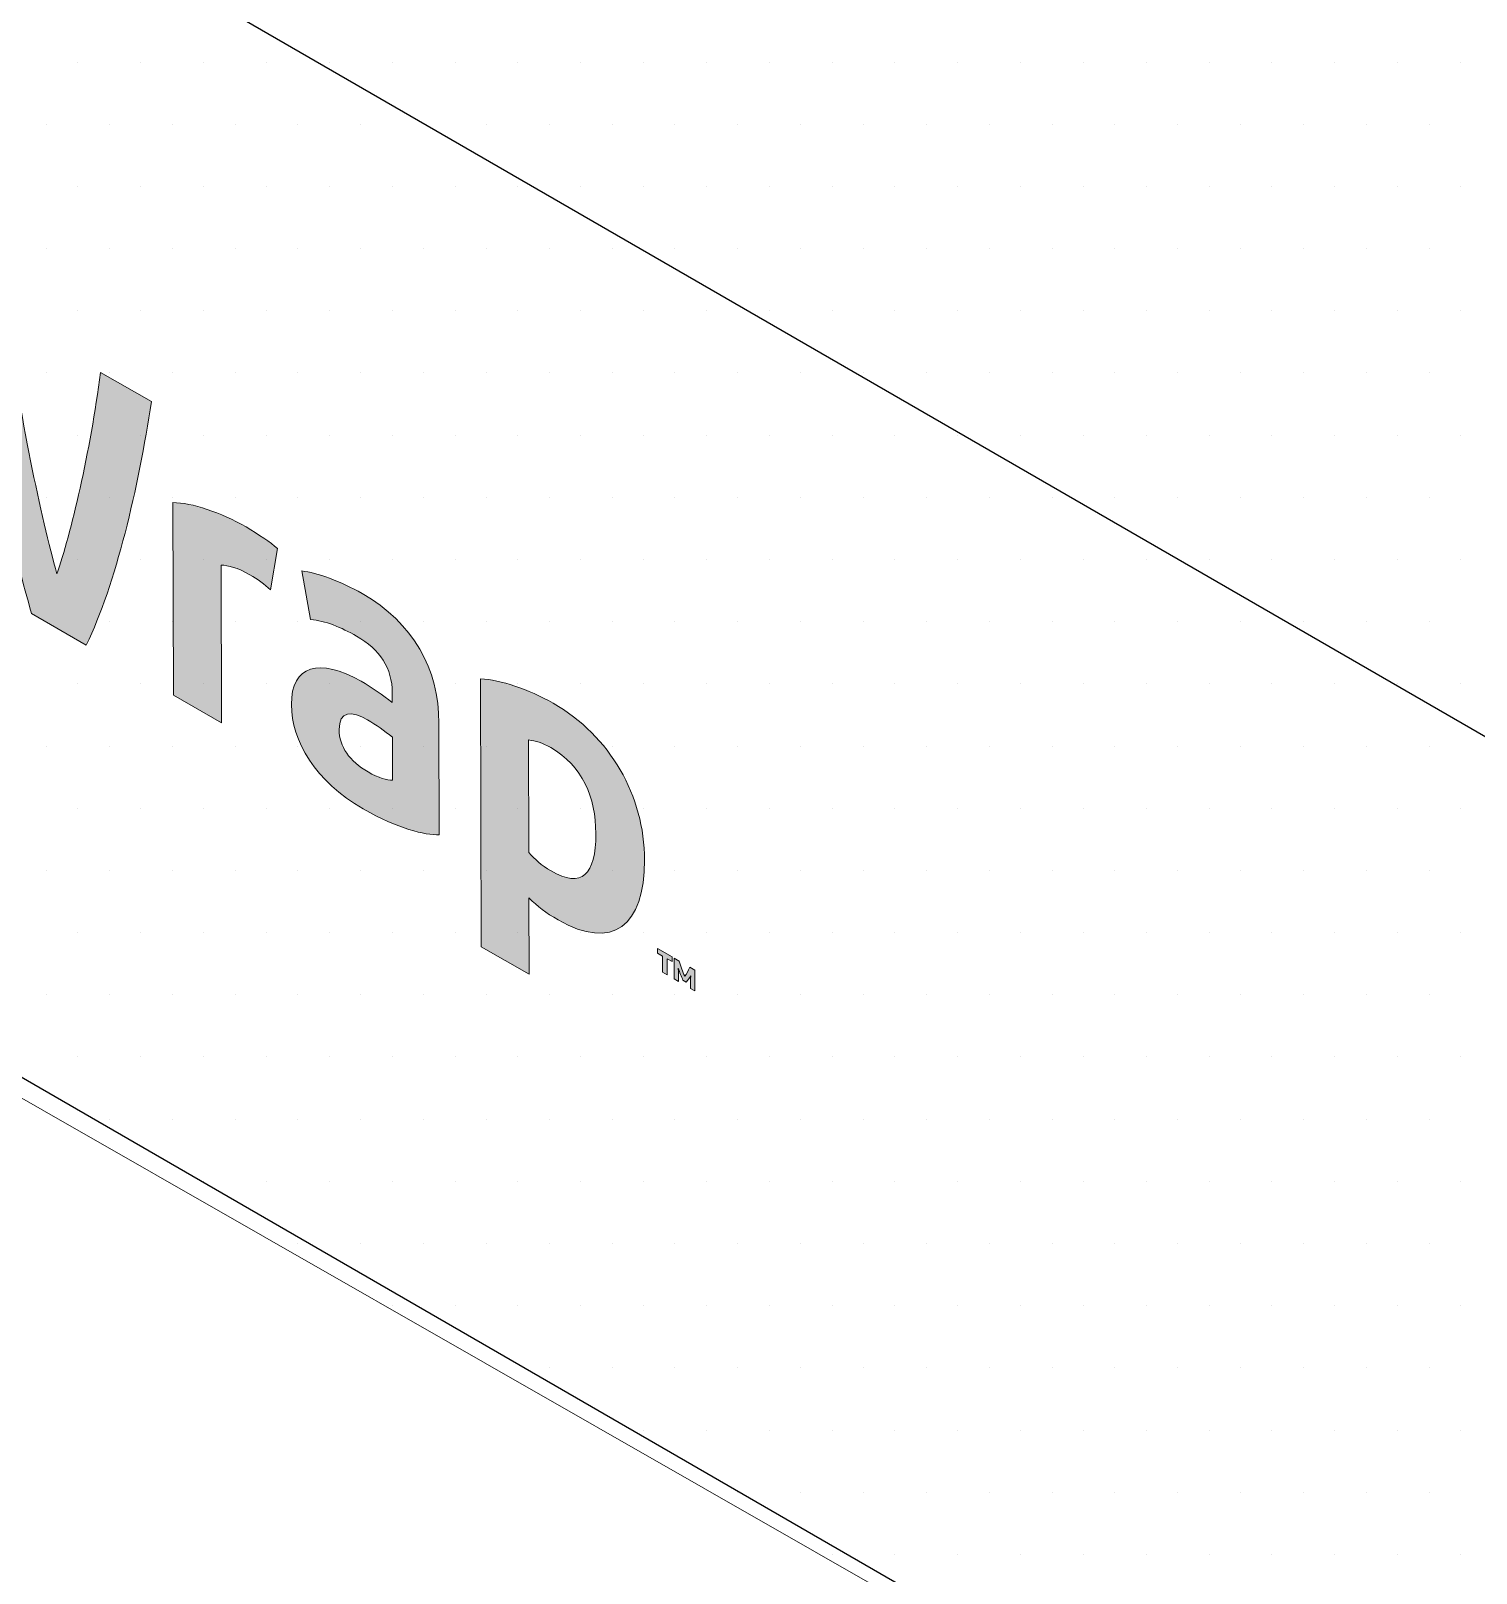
# Model space of a CAD drawing. Header units: inches. Extents: x -17.6 to 82.3, y -15.1 to 23.2.
# Drawn here: x 62.612 to 63.0452, y -1.3983 to -0.9361 of the extents above; entities that cross this region are included whole.
import ezdxf

# ---------------------------------------------------------------- set-up
doc = ezdxf.new("R2010")
doc.units = ezdxf.units.IN
doc.header["$MEASUREMENT"] = 0
for name, color, linetype, lineweight in [('.ATI-HATCH', 7, 'Continuous', 0), ('G-ANNO-TTLB', 7, 'Continuous', 0), ('TYVEK', 7, 'Continuous', 0)]:
    doc.layers.add(name, color=color, linetype=linetype, lineweight=lineweight)

# ---------------------------------------------------------------- blocks, each defined once
blk = doc.blocks.new('Block_302')
at = {"layer": 'TYVEK', "true_color": 0x000000, "transparency": 33554687}
h = blk.add_hatch(color=18, dxfattribs=at)
h.dxf.hatch_style = 2
edge = h.paths.add_edge_path()
edge.add_spline(control_points=[(62.63292, -1.03844), (62.63292, -1.03844), (62.64816, -1.04719), (62.64816, -1.04719), (62.64426, -1.07297), (62.63745, -1.10213), (62.62863, -1.12015), (62.62863, -1.12015), (62.61224, -1.11074), (62.61224, -1.11074), (62.60708, -1.09275), (62.60244, -1.07241), (62.59853, -1.05044), (62.59461, -1.06791), (62.59016, -1.08304), (62.58498, -1.09509), (62.58498, -1.09509), (62.56858, -1.08568), (62.56858, -1.08568), (62.56017, -1.05776), (62.55267, -1.02039), (62.54874, -0.99011), (62.54874, -0.99011), (62.56388, -0.99881), (62.56388, -0.99881), (62.56718, -1.02607), (62.5731, -1.05797), (62.57742, -1.07452), (62.58187, -1.06301), (62.5888, -1.03933), (62.59177, -1.01481), (62.59177, -1.01481), (62.60514, -1.02249), (62.60514, -1.02249), (62.60833, -1.05054), (62.61519, -1.08213), (62.61982, -1.09886), (62.62396, -1.08717), (62.62985, -1.06205), (62.63292, -1.03844)], knot_values=[0, 0, 0, 0, 1, 1, 1, 2, 2, 2, 3, 3, 3, 4, 4, 4, 5, 5, 5, 6, 6, 6, 7, 7, 7, 8, 8, 8, 9, 9, 9, 10, 10, 10, 11, 11, 11, 12, 12, 12, 13, 13, 13, 13], degree=3, periodic=0)
h = blk.add_hatch(color=18, dxfattribs=at)
h.dxf.hatch_style = 2
edge = h.paths.add_edge_path()
edge.add_spline(control_points=[(62.67652, -1.08475), (62.68028, -1.08691), (62.68383, -1.08943), (62.68592, -1.09123), (62.68592, -1.09123), (62.68386, -1.10364), (62.68386, -1.10364), (62.68209, -1.1019), (62.67989, -1.1004), (62.6777, -1.09914), (62.67384, -1.09692), (62.67123, -1.09627), (62.66904, -1.09621), (62.66904, -1.09621), (62.66915, -1.14342), (62.66915, -1.14342), (62.66915, -1.14342), (62.65474, -1.13514), (62.65474, -1.13514), (62.65474, -1.13514), (62.6546, -1.07746), (62.6546, -1.07746), (62.66023, -1.07745), (62.669, -1.08044), (62.67652, -1.08475)], knot_values=[0, 0, 0, 0, 1, 1, 1, 2, 2, 2, 3, 3, 3, 4, 4, 4, 5, 5, 5, 6, 6, 6, 7, 7, 7, 8, 8, 8, 8], degree=3, periodic=0)
h = blk.add_hatch(color=18, dxfattribs=at)
h.dxf.hatch_style = 2
edge = h.paths.add_edge_path()
edge.add_spline(control_points=[(62.7204, -1.16069), (62.7204, -1.16069), (62.72037, -1.14781), (62.72037, -1.14781), (62.71797, -1.14583), (62.71546, -1.14403), (62.71295, -1.14259), (62.70815, -1.13983), (62.70439, -1.13984), (62.70441, -1.1455), (62.70442, -1.15056), (62.70756, -1.15501), (62.71309, -1.15818), (62.71623, -1.15998), (62.71884, -1.16076), (62.7204, -1.16069)], knot_values=[0, 0, 0, 0, 1, 1, 1, 2, 2, 2, 3, 3, 3, 4, 4, 4, 5, 5, 5, 5], degree=3, periodic=0)
edge = h.paths.add_edge_path()
edge.add_spline(control_points=[(62.71166, -1.16927), (62.69735, -1.16105), (62.69013, -1.14885), (62.6901, -1.13801), (62.69007, -1.12609), (62.69852, -1.12396), (62.71105, -1.13103), (62.71397, -1.13271), (62.71773, -1.13535), (62.72034, -1.13733), (62.72034, -1.13733), (62.72034, -1.13444), (62.72034, -1.13444), (62.72032, -1.1271), (62.71666, -1.12151), (62.70966, -1.11749), (62.70506, -1.11485), (62.70016, -1.11288), (62.69588, -1.11246), (62.69588, -1.11246), (62.69324, -1.09796), (62.69324, -1.09796), (62.69772, -1.09837), (62.70493, -1.10106), (62.7113, -1.10472), (62.72665, -1.11353), (62.73429, -1.1273), (62.73433, -1.14356), (62.73433, -1.14356), (62.73442, -1.17704), (62.73442, -1.17704), (62.73014, -1.17711), (62.7221, -1.17526), (62.71166, -1.16927)], knot_values=[0, 0, 0, 0, 1, 1, 1, 2, 2, 2, 3, 3, 3, 4, 4, 4, 5, 5, 5, 6, 6, 6, 7, 7, 7, 8, 8, 8, 9, 9, 9, 10, 10, 10, 11, 11, 11, 11], degree=3, periodic=0)
h = blk.add_hatch(color=18, dxfattribs=at)
h.dxf.hatch_style = 2
edge = h.paths.add_edge_path()
edge.add_spline(control_points=[(62.76792, -1.18785), (62.77711, -1.19313), (62.78138, -1.18909), (62.78134, -1.17668), (62.78132, -1.16585), (62.77733, -1.15634), (62.76783, -1.15089), (62.76522, -1.14939), (62.76334, -1.14891), (62.76115, -1.14861), (62.76115, -1.14861), (62.76123, -1.18233), (62.76123, -1.18233), (62.76322, -1.18443), (62.76489, -1.18612), (62.76792, -1.18785)], knot_values=[0, 0, 0, 0, 1, 1, 1, 2, 2, 2, 3, 3, 3, 4, 4, 4, 5, 5, 5, 5], degree=3, periodic=0)
edge = h.paths.add_edge_path()
edge.add_spline(control_points=[(62.77004, -1.20254), (62.76639, -1.20044), (62.76388, -1.19852), (62.76126, -1.19594), (62.76126, -1.19594), (62.76132, -1.21882), (62.76132, -1.21882), (62.76132, -1.21882), (62.74701, -1.21061), (62.74701, -1.21061), (62.74701, -1.21061), (62.74682, -1.13028), (62.74682, -1.13028), (62.75276, -1.13057), (62.76111, -1.13332), (62.76853, -1.13758), (62.78565, -1.14741), (62.79592, -1.16533), (62.79596, -1.18459), (62.79601, -1.20434), (62.78633, -1.21189), (62.77004, -1.20254)], knot_values=[0, 0, 0, 0, 1, 1, 1, 2, 2, 2, 3, 3, 3, 4, 4, 4, 5, 5, 5, 6, 6, 6, 7, 7, 7, 7], degree=3, periodic=0)
h = blk.add_hatch(color=18, dxfattribs=at)
h.dxf.hatch_style = 2
edge = h.paths.add_edge_path()
edge.add_spline(control_points=[(62.80631, -1.21486), (62.80684, -1.21664), (62.80735, -1.21799), (62.80798, -1.21943), (62.80859, -1.2187), (62.80903, -1.21789), (62.80954, -1.21671), (62.80954, -1.21671), (62.81104, -1.21758), (62.81104, -1.21758), (62.81104, -1.21758), (62.81106, -1.2238), (62.81106, -1.2238), (62.81106, -1.2238), (62.80975, -1.22305), (62.80975, -1.22305), (62.80975, -1.22305), (62.80974, -1.22018), (62.80974, -1.22018), (62.80974, -1.22018), (62.80981, -1.21925), (62.80981, -1.21925), (62.80939, -1.21994), (62.80889, -1.22064), (62.80845, -1.22117), (62.80845, -1.22117), (62.80745, -1.2206), (62.80745, -1.2206), (62.807, -1.21953), (62.80649, -1.21824), (62.80605, -1.21704), (62.80605, -1.21704), (62.80612, -1.2181), (62.80612, -1.2181), (62.80612, -1.2181), (62.80613, -1.22097), (62.80613, -1.22097), (62.80613, -1.22097), (62.80482, -1.22022), (62.80482, -1.22022), (62.80482, -1.22022), (62.8048, -1.21399), (62.8048, -1.21399), (62.8048, -1.21399), (62.80631, -1.21486), (62.80631, -1.21486)], knot_values=[0, 0, 0, 0, 1, 1, 1, 2, 2, 2, 3, 3, 3, 4, 4, 4, 5, 5, 5, 6, 6, 6, 7, 7, 7, 8, 8, 8, 9, 9, 9, 10, 10, 10, 11, 11, 11, 12, 12, 12, 13, 13, 13, 14, 14, 14, 15, 15, 15, 15], degree=3, periodic=0)
edge = h.paths.add_edge_path()
edge.add_spline(control_points=[(62.8013, -1.21336), (62.8013, -1.21336), (62.79985, -1.21252), (62.79985, -1.21252), (62.79985, -1.21252), (62.79984, -1.21115), (62.79984, -1.21115), (62.79984, -1.21115), (62.80421, -1.21365), (62.80421, -1.21365), (62.80421, -1.21365), (62.80421, -1.21503), (62.80421, -1.21503), (62.80421, -1.21503), (62.80275, -1.21419), (62.80275, -1.21419), (62.80275, -1.21419), (62.80277, -1.21904), (62.80277, -1.21904), (62.80277, -1.21904), (62.80131, -1.21821), (62.80131, -1.21821), (62.80131, -1.21821), (62.8013, -1.21336), (62.8013, -1.21336)], knot_values=[0, 0, 0, 0, 1, 1, 1, 2, 2, 2, 3, 3, 3, 4, 4, 4, 5, 5, 5, 6, 6, 6, 7, 7, 7, 8, 8, 8, 8], degree=3, periodic=0)
at = {"layer": 'TYVEK'}
for points, knots in [([(62.63292, -1.03844), (62.63292, -1.03844), (62.64816, -1.04719), (62.64816, -1.04719), (62.64426, -1.07297), (62.63745, -1.10213), (62.62863, -1.12015), (62.62863, -1.12015), (62.61224, -1.11074), (62.61224, -1.11074), (62.60708, -1.09275), (62.60244, -1.07241), (62.59853, -1.05044), (62.59461, -1.06791), (62.59016, -1.08304), (62.58498, -1.09509), (62.58498, -1.09509), (62.56858, -1.08568), (62.56858, -1.08568), (62.56017, -1.05776), (62.55267, -1.02039), (62.54874, -0.99011), (62.54874, -0.99011), (62.56388, -0.99881), (62.56388, -0.99881), (62.56718, -1.02607), (62.5731, -1.05797), (62.57742, -1.07452), (62.58187, -1.06301), (62.5888, -1.03933), (62.59177, -1.01481), (62.59177, -1.01481), (62.60514, -1.02249), (62.60514, -1.02249), (62.60833, -1.05054), (62.61519, -1.08213), (62.61982, -1.09886), (62.62396, -1.08717), (62.62985, -1.06205), (62.63292, -1.03844)], [0, 0, 0, 0, 1, 1, 1, 2, 2, 2, 3, 3, 3, 4, 4, 4, 5, 5, 5, 6, 6, 6, 7, 7, 7, 8, 8, 8, 9, 9, 9, 10, 10, 10, 11, 11, 11, 12, 12, 12, 13, 13, 13, 13]), ([(62.67652, -1.08475), (62.68028, -1.08691), (62.68383, -1.08943), (62.68592, -1.09123), (62.68592, -1.09123), (62.68386, -1.10364), (62.68386, -1.10364), (62.68209, -1.1019), (62.67989, -1.1004), (62.6777, -1.09914), (62.67384, -1.09692), (62.67123, -1.09627), (62.66904, -1.09621), (62.66904, -1.09621), (62.66915, -1.14342), (62.66915, -1.14342), (62.66915, -1.14342), (62.65474, -1.13514), (62.65474, -1.13514), (62.65474, -1.13514), (62.6546, -1.07746), (62.6546, -1.07746), (62.66023, -1.07745), (62.669, -1.08044), (62.67652, -1.08475)], [0, 0, 0, 0, 1, 1, 1, 2, 2, 2, 3, 3, 3, 4, 4, 4, 5, 5, 5, 6, 6, 6, 7, 7, 7, 8, 8, 8, 8]), ([(62.71166, -1.16927), (62.69735, -1.16105), (62.69013, -1.14885), (62.6901, -1.13801), (62.69007, -1.12609), (62.69852, -1.12396), (62.71105, -1.13103), (62.71397, -1.13271), (62.71773, -1.13535), (62.72034, -1.13733), (62.72034, -1.13733), (62.72034, -1.13444), (62.72034, -1.13444), (62.72032, -1.1271), (62.71666, -1.12151), (62.70966, -1.11749), (62.70506, -1.11485), (62.70016, -1.11288), (62.69588, -1.11246), (62.69588, -1.11246), (62.69324, -1.09796), (62.69324, -1.09796), (62.69772, -1.09837), (62.70493, -1.10106), (62.7113, -1.10472), (62.72665, -1.11353), (62.73429, -1.1273), (62.73433, -1.14356), (62.73433, -1.14356), (62.73442, -1.17704), (62.73442, -1.17704), (62.73014, -1.17711), (62.7221, -1.17526), (62.71166, -1.16927)], [0, 0, 0, 0, 1, 1, 1, 2, 2, 2, 3, 3, 3, 4, 4, 4, 5, 5, 5, 6, 6, 6, 7, 7, 7, 8, 8, 8, 9, 9, 9, 10, 10, 10, 11, 11, 11, 11]), ([(62.77004, -1.20254), (62.76639, -1.20044), (62.76388, -1.19852), (62.76126, -1.19594), (62.76126, -1.19594), (62.76132, -1.21882), (62.76132, -1.21882), (62.76132, -1.21882), (62.74701, -1.21061), (62.74701, -1.21061), (62.74701, -1.21061), (62.74682, -1.13028), (62.74682, -1.13028), (62.75276, -1.13057), (62.76111, -1.13332), (62.76853, -1.13758), (62.78565, -1.14741), (62.79592, -1.16533), (62.79596, -1.18459), (62.79601, -1.20434), (62.78633, -1.21189), (62.77004, -1.20254)], [0, 0, 0, 0, 1, 1, 1, 2, 2, 2, 3, 3, 3, 4, 4, 4, 5, 5, 5, 6, 6, 6, 7, 7, 7, 7]), ([(62.7204, -1.16069), (62.7204, -1.16069), (62.72037, -1.14781), (62.72037, -1.14781), (62.71797, -1.14583), (62.71546, -1.14403), (62.71295, -1.14259), (62.70815, -1.13983), (62.70439, -1.13984), (62.70441, -1.1455), (62.70442, -1.15056), (62.70756, -1.15501), (62.71309, -1.15818), (62.71623, -1.15998), (62.71884, -1.16076), (62.7204, -1.16069)], [0, 0, 0, 0, 1, 1, 1, 2, 2, 2, 3, 3, 3, 4, 4, 4, 5, 5, 5, 5]), ([(62.76792, -1.18785), (62.77711, -1.19313), (62.78138, -1.18909), (62.78134, -1.17668), (62.78132, -1.16585), (62.77733, -1.15634), (62.76783, -1.15089), (62.76522, -1.14939), (62.76334, -1.14891), (62.76115, -1.14861), (62.76115, -1.14861), (62.76123, -1.18233), (62.76123, -1.18233), (62.76322, -1.18443), (62.76489, -1.18612), (62.76792, -1.18785)], [0, 0, 0, 0, 1, 1, 1, 2, 2, 2, 3, 3, 3, 4, 4, 4, 5, 5, 5, 5]), ([(62.8013, -1.21336), (62.8013, -1.21336), (62.79985, -1.21252), (62.79985, -1.21252), (62.79985, -1.21252), (62.79984, -1.21115), (62.79984, -1.21115), (62.79984, -1.21115), (62.80421, -1.21365), (62.80421, -1.21365), (62.80421, -1.21365), (62.80421, -1.21503), (62.80421, -1.21503), (62.80421, -1.21503), (62.80275, -1.21419), (62.80275, -1.21419), (62.80275, -1.21419), (62.80277, -1.21904), (62.80277, -1.21904), (62.80277, -1.21904), (62.80131, -1.21821), (62.80131, -1.21821), (62.80131, -1.21821), (62.8013, -1.21336), (62.8013, -1.21336)], [0, 0, 0, 0, 1, 1, 1, 2, 2, 2, 3, 3, 3, 4, 4, 4, 5, 5, 5, 6, 6, 6, 7, 7, 7, 8, 8, 8, 8]), ([(62.80631, -1.21486), (62.80684, -1.21664), (62.80735, -1.21799), (62.80798, -1.21943), (62.80859, -1.2187), (62.80903, -1.21789), (62.80954, -1.21671), (62.80954, -1.21671), (62.81104, -1.21758), (62.81104, -1.21758), (62.81104, -1.21758), (62.81106, -1.2238), (62.81106, -1.2238), (62.81106, -1.2238), (62.80975, -1.22305), (62.80975, -1.22305), (62.80975, -1.22305), (62.80974, -1.22018), (62.80974, -1.22018), (62.80974, -1.22018), (62.80981, -1.21925), (62.80981, -1.21925), (62.80939, -1.21994), (62.80889, -1.22064), (62.80845, -1.22117), (62.80845, -1.22117), (62.80745, -1.2206), (62.80745, -1.2206), (62.807, -1.21953), (62.80649, -1.21824), (62.80605, -1.21704), (62.80605, -1.21704), (62.80612, -1.2181), (62.80612, -1.2181), (62.80612, -1.2181), (62.80613, -1.22097), (62.80613, -1.22097), (62.80613, -1.22097), (62.80482, -1.22022), (62.80482, -1.22022), (62.80482, -1.22022), (62.8048, -1.21399), (62.8048, -1.21399), (62.8048, -1.21399), (62.80631, -1.21486), (62.80631, -1.21486)], [0, 0, 0, 0, 1, 1, 1, 2, 2, 2, 3, 3, 3, 4, 4, 4, 5, 5, 5, 6, 6, 6, 7, 7, 7, 8, 8, 8, 9, 9, 9, 10, 10, 10, 11, 11, 11, 12, 12, 12, 13, 13, 13, 14, 14, 14, 15, 15, 15, 15])]:
    blk.add_open_spline(points, degree=3, knots=knots, dxfattribs=at)
blk = doc.blocks.new('Block_301')
at = {"layer": 'TYVEK'}
blk.add_blockref('Block_302', (0, 0), dxfattribs=at)
blk = doc.blocks.new('Block_350')
at = {"layer": '.ATI-HATCH', "color": 8, "lineweight": 0, "true_color": 0x808080}
for p, q in [((62.62615, -0.94541), (62.62615, -0.94541)), ((62.64498, -0.94541), (62.64498, -0.94541)), ((62.66381, -0.94541), (62.66381, -0.94541)), ((62.68264, -0.94541), (62.68264, -0.94541)), ((62.70148, -0.94541), (62.70148, -0.94541)), ((62.72031, -0.94541), (62.72031, -0.94541)), ((62.73914, -0.94541), (62.73914, -0.94541)), ((62.75798, -0.94541), (62.75798, -0.94541)), ((62.77681, -0.94541), (62.77681, -0.94541)), ((62.79564, -0.94541), (62.79564, -0.94541)), ((62.81447, -0.94541), (62.81447, -0.94541)), ((62.83331, -0.94541), (62.83331, -0.94541)), ((62.85214, -0.94541), (62.85214, -0.94541)), ((62.87097, -0.94541), (62.87097, -0.94541)), ((62.88981, -0.94541), (62.88981, -0.94541)), ((62.90864, -0.94541), (62.90864, -0.94541)), ((62.92747, -0.94541), (62.92747, -0.94541)), ((62.94631, -0.94541), (62.94631, -0.94541)), ((62.96514, -0.94541), (62.96514, -0.94541)), ((62.98397, -0.94541), (62.98397, -0.94541)), ((63.0028, -0.94541), (63.0028, -0.94541)), ((63.02164, -0.94541), (63.02164, -0.94541)), ((63.04047, -0.94541), (63.04047, -0.94541)), ((62.61673, -0.96405), (62.61673, -0.96405)), ((62.63556, -0.96405), (62.63556, -0.96405)), ((62.65439, -0.96405), (62.65439, -0.96405)), ((62.67323, -0.96405), (62.67323, -0.96405)), ((62.69206, -0.96405), (62.69206, -0.96405)), ((62.71089, -0.96405), (62.71089, -0.96405)), ((62.72973, -0.96405), (62.72973, -0.96405)), ((62.74856, -0.96405), (62.74856, -0.96405)), ((62.76739, -0.96405), (62.76739, -0.96405)), ((62.78623, -0.96405), (62.78623, -0.96405)), ((62.80506, -0.96405), (62.80506, -0.96405)), ((62.82389, -0.96405), (62.82389, -0.96405)), ((62.84272, -0.96405), (62.84272, -0.96405)), ((62.86156, -0.96405), (62.86156, -0.96405)), ((62.88039, -0.96405), (62.88039, -0.96405)), ((62.89922, -0.96405), (62.89922, -0.96405)), ((62.91806, -0.96405), (62.91806, -0.96405)), ((62.93689, -0.96405), (62.93689, -0.96405)), ((62.95572, -0.96405), (62.95572, -0.96405)), ((62.97455, -0.96405), (62.97455, -0.96405)), ((62.99339, -0.96405), (62.99339, -0.96405)), ((63.01222, -0.96405), (63.01222, -0.96405)), ((63.03105, -0.96405), (63.03105, -0.96405)), ((62.62615, -0.98269), (62.62615, -0.98269)), ((62.64498, -0.98269), (62.64498, -0.98269)), ((62.66381, -0.98269), (62.66381, -0.98269)), ((62.68264, -0.98269), (62.68264, -0.98269)), ((62.70148, -0.98269), (62.70148, -0.98269)), ((62.72031, -0.98269), (62.72031, -0.98269)), ((62.73914, -0.98269), (62.73914, -0.98269)), ((62.75798, -0.98269), (62.75798, -0.98269)), ((62.77681, -0.98269), (62.77681, -0.98269)), ((62.79564, -0.98269), (62.79564, -0.98269)), ((62.81447, -0.98269), (62.81447, -0.98269)), ((62.83331, -0.98269), (62.83331, -0.98269)), ((62.85214, -0.98269), (62.85214, -0.98269)), ((62.87097, -0.98269), (62.87097, -0.98269)), ((62.88981, -0.98269), (62.88981, -0.98269)), ((62.90864, -0.98269), (62.90864, -0.98269)), ((62.92747, -0.98269), (62.92747, -0.98269)), ((62.94631, -0.98269), (62.94631, -0.98269)), ((62.96514, -0.98269), (62.96514, -0.98269)), ((62.98397, -0.98269), (62.98397, -0.98269)), ((63.0028, -0.98269), (63.0028, -0.98269)), ((63.02164, -0.98269), (63.02164, -0.98269)), ((63.04047, -0.98269), (63.04047, -0.98269)), ((62.61673, -1.00133), (62.61673, -1.00133)), ((62.63556, -1.00133), (62.63556, -1.00133)), ((62.65439, -1.00133), (62.65439, -1.00133)), ((62.67323, -1.00133), (62.67323, -1.00133)), ((62.69206, -1.00133), (62.69206, -1.00133)), ((62.71089, -1.00133), (62.71089, -1.00133)), ((62.72973, -1.00133), (62.72973, -1.00133)), ((62.74856, -1.00133), (62.74856, -1.00133)), ((62.76739, -1.00133), (62.76739, -1.00133)), ((62.78623, -1.00133), (62.78623, -1.00133)), ((62.80506, -1.00133), (62.80506, -1.00133)), ((62.82389, -1.00133), (62.82389, -1.00133)), ((62.84272, -1.00133), (62.84272, -1.00133)), ((62.86156, -1.00133), (62.86156, -1.00133)), ((62.88039, -1.00133), (62.88039, -1.00133)), ((62.89922, -1.00133), (62.89922, -1.00133)), ((62.91806, -1.00133), (62.91806, -1.00133)), ((62.93689, -1.00133), (62.93689, -1.00133)), ((62.95572, -1.00133), (62.95572, -1.00133)), ((62.97455, -1.00133), (62.97455, -1.00133)), ((62.99339, -1.00133), (62.99339, -1.00133)), ((63.01222, -1.00133), (63.01222, -1.00133)), ((63.03105, -1.00133), (63.03105, -1.00133)), ((62.62615, -1.01997), (62.62615, -1.01997)), ((62.64498, -1.01997), (62.64498, -1.01997)), ((62.66381, -1.01997), (62.66381, -1.01997)), ((62.68264, -1.01997), (62.68264, -1.01997)), ((62.70148, -1.01997), (62.70148, -1.01997)), ((62.72031, -1.01997), (62.72031, -1.01997)), ((62.73914, -1.01997), (62.73914, -1.01997)), ((62.75798, -1.01997), (62.75798, -1.01997)), ((62.77681, -1.01997), (62.77681, -1.01997)), ((62.79564, -1.01997), (62.79564, -1.01997)), ((62.81447, -1.01997), (62.81447, -1.01997)), ((62.83331, -1.01997), (62.83331, -1.01997)), ((62.85214, -1.01997), (62.85214, -1.01997)), ((62.87097, -1.01997), (62.87097, -1.01997)), ((62.88981, -1.01997), (62.88981, -1.01997)), ((62.90864, -1.01997), (62.90864, -1.01997)), ((62.92747, -1.01997), (62.92747, -1.01997)), ((62.94631, -1.01997), (62.94631, -1.01997)), ((62.96514, -1.01997), (62.96514, -1.01997)), ((62.98397, -1.01997), (62.98397, -1.01997)), ((63.0028, -1.01997), (63.0028, -1.01997)), ((63.02164, -1.01997), (63.02164, -1.01997)), ((63.04047, -1.01997), (63.04047, -1.01997)), ((62.61673, -1.0386), (62.61673, -1.0386)), ((62.63556, -1.0386), (62.63556, -1.0386)), ((62.65439, -1.0386), (62.65439, -1.0386)), ((62.67323, -1.0386), (62.67323, -1.0386)), ((62.69206, -1.0386), (62.69206, -1.0386)), ((62.71089, -1.0386), (62.71089, -1.0386)), ((62.72973, -1.0386), (62.72973, -1.0386)), ((62.74856, -1.0386), (62.74856, -1.0386)), ((62.76739, -1.0386), (62.76739, -1.0386)), ((62.78623, -1.0386), (62.78623, -1.0386)), ((62.80506, -1.0386), (62.80506, -1.0386)), ((62.82389, -1.0386), (62.82389, -1.0386)), ((62.84272, -1.0386), (62.84272, -1.0386)), ((62.86156, -1.0386), (62.86156, -1.0386)), ((62.88039, -1.0386), (62.88039, -1.0386)), ((62.89922, -1.0386), (62.89922, -1.0386)), ((62.91806, -1.0386), (62.91806, -1.0386)), ((62.93689, -1.0386), (62.93689, -1.0386)), ((62.95572, -1.0386), (62.95572, -1.0386)), ((62.97455, -1.0386), (62.97455, -1.0386)), ((62.99339, -1.0386), (62.99339, -1.0386)), ((63.01222, -1.0386), (63.01222, -1.0386)), ((63.03105, -1.0386), (63.03105, -1.0386)), ((62.62615, -1.05724), (62.62615, -1.05724)), ((62.64498, -1.05724), (62.64498, -1.05724)), ((62.66381, -1.05724), (62.66381, -1.05724)), ((62.68264, -1.05724), (62.68264, -1.05724)), ((62.70148, -1.05724), (62.70148, -1.05724)), ((62.72031, -1.05724), (62.72031, -1.05724)), ((62.73914, -1.05724), (62.73914, -1.05724)), ((62.75798, -1.05724), (62.75798, -1.05724)), ((62.77681, -1.05724), (62.77681, -1.05724)), ((62.79564, -1.05724), (62.79564, -1.05724)), ((62.81447, -1.05724), (62.81447, -1.05724)), ((62.83331, -1.05724), (62.83331, -1.05724)), ((62.85214, -1.05724), (62.85214, -1.05724)), ((62.87097, -1.05724), (62.87097, -1.05724)), ((62.88981, -1.05724), (62.88981, -1.05724)), ((62.90864, -1.05724), (62.90864, -1.05724)), ((62.92747, -1.05724), (62.92747, -1.05724)), ((62.94631, -1.05724), (62.94631, -1.05724)), ((62.96514, -1.05724), (62.96514, -1.05724)), ((62.98397, -1.05724), (62.98397, -1.05724)), ((63.0028, -1.05724), (63.0028, -1.05724)), ((63.02164, -1.05724), (63.02164, -1.05724)), ((63.04047, -1.05724), (63.04047, -1.05724)), ((62.61673, -1.07588), (62.61673, -1.07588)), ((62.63556, -1.07588), (62.63556, -1.07588)), ((62.65439, -1.07588), (62.65439, -1.07588)), ((62.67323, -1.07588), (62.67323, -1.07588)), ((62.69206, -1.07588), (62.69206, -1.07588)), ((62.71089, -1.07588), (62.71089, -1.07588)), ((62.72973, -1.07588), (62.72973, -1.07588)), ((62.74856, -1.07588), (62.74856, -1.07588)), ((62.76739, -1.07588), (62.76739, -1.07588)), ((62.78623, -1.07588), (62.78623, -1.07588)), ((62.80506, -1.07588), (62.80506, -1.07588)), ((62.82389, -1.07588), (62.82389, -1.07588)), ((62.84272, -1.07588), (62.84272, -1.07588)), ((62.86156, -1.07588), (62.86156, -1.07588)), ((62.88039, -1.07588), (62.88039, -1.07588)), ((62.89922, -1.07588), (62.89922, -1.07588)), ((62.91806, -1.07588), (62.91806, -1.07588)), ((62.93689, -1.07588), (62.93689, -1.07588)), ((62.95572, -1.07588), (62.95572, -1.07588)), ((62.97455, -1.07588), (62.97455, -1.07588)), ((62.99339, -1.07588), (62.99339, -1.07588)), ((63.01222, -1.07588), (63.01222, -1.07588)), ((63.03105, -1.07588), (63.03105, -1.07588)), ((62.62615, -1.09452), (62.62615, -1.09452)), ((62.64498, -1.09452), (62.64498, -1.09452)), ((62.66381, -1.09452), (62.66381, -1.09452)), ((62.68264, -1.09452), (62.68264, -1.09452)), ((62.70148, -1.09452), (62.70148, -1.09452)), ((62.72031, -1.09452), (62.72031, -1.09452)), ((62.73914, -1.09452), (62.73914, -1.09452)), ((62.75798, -1.09452), (62.75798, -1.09452)), ((62.77681, -1.09452), (62.77681, -1.09452)), ((62.79564, -1.09452), (62.79564, -1.09452)), ((62.81447, -1.09452), (62.81447, -1.09452)), ((62.83331, -1.09452), (62.83331, -1.09452)), ((62.85214, -1.09452), (62.85214, -1.09452)), ((62.87097, -1.09452), (62.87097, -1.09452)), ((62.88981, -1.09452), (62.88981, -1.09452)), ((62.90864, -1.09452), (62.90864, -1.09452)), ((62.92747, -1.09452), (62.92747, -1.09452)), ((62.94631, -1.09452), (62.94631, -1.09452)), ((62.96514, -1.09452), (62.96514, -1.09452)), ((62.98397, -1.09452), (62.98397, -1.09452)), ((63.0028, -1.09452), (63.0028, -1.09452)), ((63.02164, -1.09452), (63.02164, -1.09452)), ((63.04047, -1.09452), (63.04047, -1.09452)), ((62.61673, -1.11315), (62.61673, -1.11315)), ((62.63556, -1.11315), (62.63556, -1.11315)), ((62.65439, -1.11315), (62.65439, -1.11315)), ((62.67323, -1.11315), (62.67323, -1.11315)), ((62.69206, -1.11315), (62.69206, -1.11315)), ((62.71089, -1.11315), (62.71089, -1.11315)), ((62.72973, -1.11315), (62.72973, -1.11315)), ((62.74856, -1.11315), (62.74856, -1.11315)), ((62.76739, -1.11315), (62.76739, -1.11315)), ((62.78623, -1.11315), (62.78623, -1.11315)), ((62.80506, -1.11315), (62.80506, -1.11315)), ((62.82389, -1.11315), (62.82389, -1.11315)), ((62.84272, -1.11315), (62.84272, -1.11315)), ((62.86156, -1.11315), (62.86156, -1.11315)), ((62.88039, -1.11315), (62.88039, -1.11315)), ((62.89922, -1.11315), (62.89922, -1.11315)), ((62.91806, -1.11315), (62.91806, -1.11315)), ((62.93689, -1.11315), (62.93689, -1.11315)), ((62.95572, -1.11315), (62.95572, -1.11315)), ((62.97455, -1.11315), (62.97455, -1.11315)), ((62.99339, -1.11315), (62.99339, -1.11315)), ((63.01222, -1.11315), (63.01222, -1.11315)), ((63.03105, -1.11315), (63.03105, -1.11315)), ((62.62615, -1.13179), (62.62615, -1.13179)), ((62.64498, -1.13179), (62.64498, -1.13179)), ((62.66381, -1.13179), (62.66381, -1.13179)), ((62.68264, -1.13179), (62.68264, -1.13179)), ((62.70148, -1.13179), (62.70148, -1.13179)), ((62.72031, -1.13179), (62.72031, -1.13179)), ((62.73914, -1.13179), (62.73914, -1.13179)), ((62.75798, -1.13179), (62.75798, -1.13179)), ((62.77681, -1.13179), (62.77681, -1.13179)), ((62.79564, -1.13179), (62.79564, -1.13179)), ((62.81447, -1.13179), (62.81447, -1.13179)), ((62.83331, -1.13179), (62.83331, -1.13179)), ((62.85214, -1.13179), (62.85214, -1.13179)), ((62.87097, -1.13179), (62.87097, -1.13179)), ((62.88981, -1.13179), (62.88981, -1.13179)), ((62.90864, -1.13179), (62.90864, -1.13179)), ((62.92747, -1.13179), (62.92747, -1.13179)), ((62.94631, -1.13179), (62.94631, -1.13179)), ((62.96514, -1.13179), (62.96514, -1.13179)), ((62.98397, -1.13179), (62.98397, -1.13179)), ((63.0028, -1.13179), (63.0028, -1.13179)), ((63.02164, -1.13179), (63.02164, -1.13179)), ((63.04047, -1.13179), (63.04047, -1.13179)), ((62.61673, -1.15043), (62.61673, -1.15043)), ((62.63556, -1.15043), (62.63556, -1.15043)), ((62.65439, -1.15043), (62.65439, -1.15043)), ((62.67323, -1.15043), (62.67323, -1.15043)), ((62.69206, -1.15043), (62.69206, -1.15043)), ((62.71089, -1.15043), (62.71089, -1.15043)), ((62.72973, -1.15043), (62.72973, -1.15043)), ((62.74856, -1.15043), (62.74856, -1.15043)), ((62.76739, -1.15043), (62.76739, -1.15043)), ((62.78623, -1.15043), (62.78623, -1.15043)), ((62.80506, -1.15043), (62.80506, -1.15043)), ((62.82389, -1.15043), (62.82389, -1.15043)), ((62.84272, -1.15043), (62.84272, -1.15043)), ((62.86156, -1.15043), (62.86156, -1.15043)), ((62.88039, -1.15043), (62.88039, -1.15043)), ((62.89922, -1.15043), (62.89922, -1.15043)), ((62.91806, -1.15043), (62.91806, -1.15043)), ((62.93689, -1.15043), (62.93689, -1.15043)), ((62.95572, -1.15043), (62.95572, -1.15043)), ((62.97455, -1.15043), (62.97455, -1.15043)), ((62.99339, -1.15043), (62.99339, -1.15043)), ((63.01222, -1.15043), (63.01222, -1.15043)), ((63.03105, -1.15043), (63.03105, -1.15043)), ((62.62615, -1.16907), (62.62615, -1.16907)), ((62.64498, -1.16907), (62.64498, -1.16907)), ((62.66381, -1.16907), (62.66381, -1.16907)), ((62.68264, -1.16907), (62.68264, -1.16907)), ((62.70148, -1.16907), (62.70148, -1.16907)), ((62.72031, -1.16907), (62.72031, -1.16907)), ((62.73914, -1.16907), (62.73914, -1.16907)), ((62.75798, -1.16907), (62.75798, -1.16907)), ((62.77681, -1.16907), (62.77681, -1.16907)), ((62.79564, -1.16907), (62.79564, -1.16907)), ((62.81447, -1.16907), (62.81447, -1.16907)), ((62.83331, -1.16907), (62.83331, -1.16907)), ((62.85214, -1.16907), (62.85214, -1.16907)), ((62.87097, -1.16907), (62.87097, -1.16907)), ((62.88981, -1.16907), (62.88981, -1.16907)), ((62.90864, -1.16907), (62.90864, -1.16907)), ((62.92747, -1.16907), (62.92747, -1.16907)), ((62.94631, -1.16907), (62.94631, -1.16907)), ((62.96514, -1.16907), (62.96514, -1.16907)), ((62.98397, -1.16907), (62.98397, -1.16907)), ((63.0028, -1.16907), (63.0028, -1.16907)), ((63.02164, -1.16907), (63.02164, -1.16907)), ((63.04047, -1.16907), (63.04047, -1.16907)), ((62.61673, -1.18771), (62.61673, -1.18771)), ((62.63556, -1.18771), (62.63556, -1.18771)), ((62.65439, -1.18771), (62.65439, -1.18771)), ((62.67323, -1.18771), (62.67323, -1.18771)), ((62.69206, -1.18771), (62.69206, -1.18771)), ((62.71089, -1.18771), (62.71089, -1.18771)), ((62.72973, -1.18771), (62.72973, -1.18771)), ((62.74856, -1.18771), (62.74856, -1.18771)), ((62.76739, -1.18771), (62.76739, -1.18771)), ((62.78623, -1.18771), (62.78623, -1.18771)), ((62.80506, -1.18771), (62.80506, -1.18771)), ((62.82389, -1.18771), (62.82389, -1.18771)), ((62.84272, -1.18771), (62.84272, -1.18771)), ((62.86156, -1.18771), (62.86156, -1.18771)), ((62.88039, -1.18771), (62.88039, -1.18771)), ((62.89922, -1.18771), (62.89922, -1.18771)), ((62.91806, -1.18771), (62.91806, -1.18771)), ((62.93689, -1.18771), (62.93689, -1.18771)), ((62.95572, -1.18771), (62.95572, -1.18771)), ((62.97455, -1.18771), (62.97455, -1.18771)), ((62.99339, -1.18771), (62.99339, -1.18771)), ((63.01222, -1.18771), (63.01222, -1.18771)), ((63.03105, -1.18771), (63.03105, -1.18771)), ((62.62615, -1.20634), (62.62615, -1.20634)), ((62.64498, -1.20634), (62.64498, -1.20634)), ((62.66381, -1.20634), (62.66381, -1.20634)), ((62.68264, -1.20634), (62.68264, -1.20634)), ((62.70148, -1.20634), (62.70148, -1.20634)), ((62.72031, -1.20634), (62.72031, -1.20634)), ((62.73914, -1.20634), (62.73914, -1.20634)), ((62.75798, -1.20634), (62.75798, -1.20634)), ((62.77681, -1.20634), (62.77681, -1.20634)), ((62.79564, -1.20634), (62.79564, -1.20634)), ((62.81447, -1.20634), (62.81447, -1.20634)), ((62.83331, -1.20634), (62.83331, -1.20634)), ((62.85214, -1.20634), (62.85214, -1.20634)), ((62.87097, -1.20634), (62.87097, -1.20634)), ((62.88981, -1.20634), (62.88981, -1.20634)), ((62.90864, -1.20634), (62.90864, -1.20634)), ((62.92747, -1.20634), (62.92747, -1.20634)), ((62.94631, -1.20634), (62.94631, -1.20634)), ((62.96514, -1.20634), (62.96514, -1.20634)), ((62.98397, -1.20634), (62.98397, -1.20634)), ((63.0028, -1.20634), (63.0028, -1.20634)), ((63.02164, -1.20634), (63.02164, -1.20634)), ((63.04047, -1.20634), (63.04047, -1.20634)), ((62.61673, -1.22498), (62.61673, -1.22498)), ((62.63556, -1.22498), (62.63556, -1.22498)), ((62.65439, -1.22498), (62.65439, -1.22498)), ((62.67323, -1.22498), (62.67323, -1.22498)), ((62.69206, -1.22498), (62.69206, -1.22498)), ((62.71089, -1.22498), (62.71089, -1.22498)), ((62.72973, -1.22498), (62.72973, -1.22498)), ((62.74856, -1.22498), (62.74856, -1.22498)), ((62.76739, -1.22498), (62.76739, -1.22498)), ((62.78623, -1.22498), (62.78623, -1.22498)), ((62.80506, -1.22498), (62.80506, -1.22498)), ((62.82389, -1.22498), (62.82389, -1.22498)), ((62.84272, -1.22498), (62.84272, -1.22498)), ((62.86156, -1.22498), (62.86156, -1.22498)), ((62.88039, -1.22498), (62.88039, -1.22498)), ((62.89922, -1.22498), (62.89922, -1.22498)), ((62.91806, -1.22498), (62.91806, -1.22498)), ((62.93689, -1.22498), (62.93689, -1.22498)), ((62.95572, -1.22498), (62.95572, -1.22498)), ((62.97455, -1.22498), (62.97455, -1.22498)), ((62.99339, -1.22498), (62.99339, -1.22498)), ((63.01222, -1.22498), (63.01222, -1.22498)), ((63.03105, -1.22498), (63.03105, -1.22498)), ((62.62615, -1.24362), (62.62615, -1.24362)), ((62.64498, -1.24362), (62.64498, -1.24362)), ((62.66381, -1.24362), (62.66381, -1.24362)), ((62.68264, -1.24362), (62.68264, -1.24362)), ((62.70148, -1.24362), (62.70148, -1.24362)), ((62.72031, -1.24362), (62.72031, -1.24362)), ((62.73914, -1.24362), (62.73914, -1.24362)), ((62.75798, -1.24362), (62.75798, -1.24362)), ((62.77681, -1.24362), (62.77681, -1.24362)), ((62.79564, -1.24362), (62.79564, -1.24362)), ((62.81447, -1.24362), (62.81447, -1.24362)), ((62.83331, -1.24362), (62.83331, -1.24362)), ((62.85214, -1.24362), (62.85214, -1.24362)), ((62.87097, -1.24362), (62.87097, -1.24362)), ((62.88981, -1.24362), (62.88981, -1.24362)), ((62.90864, -1.24362), (62.90864, -1.24362)), ((62.92747, -1.24362), (62.92747, -1.24362)), ((62.94631, -1.24362), (62.94631, -1.24362)), ((62.96514, -1.24362), (62.96514, -1.24362)), ((62.98397, -1.24362), (62.98397, -1.24362)), ((63.0028, -1.24362), (63.0028, -1.24362)), ((63.02164, -1.24362), (63.02164, -1.24362)), ((63.04047, -1.24362), (63.04047, -1.24362)), ((62.63556, -1.26226), (62.63556, -1.26226)), ((62.65439, -1.26226), (62.65439, -1.26226)), ((62.67323, -1.26226), (62.67323, -1.26226)), ((62.69206, -1.26226), (62.69206, -1.26226)), ((62.71089, -1.26226), (62.71089, -1.26226)), ((62.72973, -1.26226), (62.72973, -1.26226)), ((62.74856, -1.26226), (62.74856, -1.26226)), ((62.76739, -1.26226), (62.76739, -1.26226)), ((62.78623, -1.26226), (62.78623, -1.26226)), ((62.80506, -1.26226), (62.80506, -1.26226)), ((62.82389, -1.26226), (62.82389, -1.26226)), ((62.84272, -1.26226), (62.84272, -1.26226)), ((62.86156, -1.26226), (62.86156, -1.26226)), ((62.88039, -1.26226), (62.88039, -1.26226)), ((62.89922, -1.26226), (62.89922, -1.26226)), ((62.91806, -1.26226), (62.91806, -1.26226)), ((62.93689, -1.26226), (62.93689, -1.26226)), ((62.95572, -1.26226), (62.95572, -1.26226)), ((62.97455, -1.26226), (62.97455, -1.26226)), ((62.99339, -1.26226), (62.99339, -1.26226)), ((63.01222, -1.26226), (63.01222, -1.26226)), ((63.03105, -1.26226), (63.03105, -1.26226)), ((62.66381, -1.28089), (62.66381, -1.28089)), ((62.68264, -1.28089), (62.68264, -1.28089)), ((62.70148, -1.28089), (62.70148, -1.28089)), ((62.72031, -1.28089), (62.72031, -1.28089)), ((62.73914, -1.28089), (62.73914, -1.28089)), ((62.75798, -1.28089), (62.75798, -1.28089)), ((62.77681, -1.28089), (62.77681, -1.28089)), ((62.79564, -1.28089), (62.79564, -1.28089)), ((62.81447, -1.28089), (62.81447, -1.28089)), ((62.83331, -1.28089), (62.83331, -1.28089)), ((62.85214, -1.28089), (62.85214, -1.28089)), ((62.87097, -1.28089), (62.87097, -1.28089)), ((62.88981, -1.28089), (62.88981, -1.28089)), ((62.90864, -1.28089), (62.90864, -1.28089)), ((62.92747, -1.28089), (62.92747, -1.28089)), ((62.94631, -1.28089), (62.94631, -1.28089)), ((62.96514, -1.28089), (62.96514, -1.28089)), ((62.98397, -1.28089), (62.98397, -1.28089)), ((63.0028, -1.28089), (63.0028, -1.28089)), ((63.02164, -1.28089), (63.02164, -1.28089)), ((63.04047, -1.28089), (63.04047, -1.28089)), ((62.69206, -1.29953), (62.69206, -1.29953)), ((62.71089, -1.29953), (62.71089, -1.29953)), ((62.72973, -1.29953), (62.72973, -1.29953)), ((62.74856, -1.29953), (62.74856, -1.29953)), ((62.76739, -1.29953), (62.76739, -1.29953)), ((62.78623, -1.29953), (62.78623, -1.29953)), ((62.80506, -1.29953), (62.80506, -1.29953)), ((62.82389, -1.29953), (62.82389, -1.29953)), ((62.84272, -1.29953), (62.84272, -1.29953)), ((62.86156, -1.29953), (62.86156, -1.29953)), ((62.88039, -1.29953), (62.88039, -1.29953)), ((62.89922, -1.29953), (62.89922, -1.29953)), ((62.91806, -1.29953), (62.91806, -1.29953)), ((62.93689, -1.29953), (62.93689, -1.29953)), ((62.95572, -1.29953), (62.95572, -1.29953)), ((62.97455, -1.29953), (62.97455, -1.29953)), ((62.99339, -1.29953), (62.99339, -1.29953)), ((63.01222, -1.29953), (63.01222, -1.29953)), ((63.03105, -1.29953), (63.03105, -1.29953)), ((62.72031, -1.31817), (62.72031, -1.31817)), ((62.73914, -1.31817), (62.73914, -1.31817)), ((62.75798, -1.31817), (62.75798, -1.31817)), ((62.77681, -1.31817), (62.77681, -1.31817)), ((62.79564, -1.31817), (62.79564, -1.31817)), ((62.81447, -1.31817), (62.81447, -1.31817)), ((62.83331, -1.31817), (62.83331, -1.31817)), ((62.85214, -1.31817), (62.85214, -1.31817)), ((62.87097, -1.31817), (62.87097, -1.31817)), ((62.88981, -1.31817), (62.88981, -1.31817)), ((62.90864, -1.31817), (62.90864, -1.31817)), ((62.92747, -1.31817), (62.92747, -1.31817)), ((62.94631, -1.31817), (62.94631, -1.31817)), ((62.96514, -1.31817), (62.96514, -1.31817)), ((62.98397, -1.31817), (62.98397, -1.31817)), ((63.0028, -1.31817), (63.0028, -1.31817)), ((63.02164, -1.31817), (63.02164, -1.31817)), ((63.04047, -1.31817), (63.04047, -1.31817)), ((62.76739, -1.33681), (62.76739, -1.33681)), ((62.78623, -1.33681), (62.78623, -1.33681)), ((62.80506, -1.33681), (62.80506, -1.33681)), ((62.82389, -1.33681), (62.82389, -1.33681)), ((62.84272, -1.33681), (62.84272, -1.33681)), ((62.86156, -1.33681), (62.86156, -1.33681)), ((62.88039, -1.33681), (62.88039, -1.33681)), ((62.89922, -1.33681), (62.89922, -1.33681)), ((62.91806, -1.33681), (62.91806, -1.33681)), ((62.93689, -1.33681), (62.93689, -1.33681)), ((62.95572, -1.33681), (62.95572, -1.33681)), ((62.97455, -1.33681), (62.97455, -1.33681)), ((62.99339, -1.33681), (62.99339, -1.33681)), ((63.01222, -1.33681), (63.01222, -1.33681)), ((63.03105, -1.33681), (63.03105, -1.33681)), ((62.79564, -1.35545), (62.79564, -1.35545)), ((62.81447, -1.35545), (62.81447, -1.35545)), ((62.83331, -1.35545), (62.83331, -1.35545)), ((62.85214, -1.35545), (62.85214, -1.35545)), ((62.87097, -1.35545), (62.87097, -1.35545)), ((62.88981, -1.35545), (62.88981, -1.35545)), ((62.90864, -1.35545), (62.90864, -1.35545)), ((62.92747, -1.35545), (62.92747, -1.35545)), ((62.94631, -1.35545), (62.94631, -1.35545)), ((62.96514, -1.35545), (62.96514, -1.35545)), ((62.98397, -1.35545), (62.98397, -1.35545)), ((63.0028, -1.35545), (63.0028, -1.35545)), ((63.02164, -1.35545), (63.02164, -1.35545)), ((63.04047, -1.35545), (63.04047, -1.35545)), ((62.82389, -1.37408), (62.82389, -1.37408)), ((62.84272, -1.37408), (62.84272, -1.37408)), ((62.86156, -1.37408), (62.86156, -1.37408)), ((62.88039, -1.37408), (62.88039, -1.37408)), ((62.89922, -1.37408), (62.89922, -1.37408)), ((62.91806, -1.37408), (62.91806, -1.37408)), ((62.93689, -1.37408), (62.93689, -1.37408)), ((62.95572, -1.37408), (62.95572, -1.37408)), ((62.97455, -1.37408), (62.97455, -1.37408)), ((62.99339, -1.37408), (62.99339, -1.37408)), ((63.01222, -1.37408), (63.01222, -1.37408)), ((63.03105, -1.37408), (63.03105, -1.37408)), ((62.85214, -1.39272), (62.85214, -1.39272)), ((62.87097, -1.39272), (62.87097, -1.39272)), ((62.88981, -1.39272), (62.88981, -1.39272)), ((62.90864, -1.39272), (62.90864, -1.39272)), ((62.92747, -1.39272), (62.92747, -1.39272)), ((62.94631, -1.39272), (62.94631, -1.39272)), ((62.96514, -1.39272), (62.96514, -1.39272)), ((62.98397, -1.39272), (62.98397, -1.39272)), ((63.0028, -1.39272), (63.0028, -1.39272)), ((63.02164, -1.39272), (63.02164, -1.39272)), ((63.04047, -1.39272), (63.04047, -1.39272))]:
    blk.add_line(p, q, dxfattribs=at)
at = {"layer": '.ATI-HATCH'}
blk.add_open_spline([(64.24584, -1.78042), (64.19514, -1.74875), (64.1432, -1.71667), (64.09431, -1.68208), (64.08944, -1.67861), (64.085, -1.67528), (64.08083, -1.67194), (64.07639, -1.66833), (64.07222, -1.66472), (64.06847, -1.66097), (64.04542, -1.63847), (64.03639, -1.61417), (64.03903, -1.57375), (64.04209, -1.52708), (64.04083, -1.48083), (64.04527, -1.43486), (64.04389, -1.43014), (64.04291, -1.42542), (64.04306, -1.42028), (64.04306, -1.42028), (64.04306, -1.40708), (64.04306, -1.40708), (64.04306, -1.40292), (64.04361, -1.39875), (64.04458, -1.39472), (64.04055, -1.39306), (64.03667, -1.39111), (64.03361, -1.38861), (64.03361, -1.38861), (64.0257, -1.38403), (64.0257, -1.38403), (64.0257, -1.38403), (61.6325, -0.01736), (61.6325, -0.01736), (61.6325, -0.01736), (61.6325, 0.05292), (61.6325, 0.05292), (61.60667, 0.03819), (61.58139, 0.02028), (61.55361, 0.01139), (61.5475, 0.00611), (61.54, 0.00222), (61.53083, 0.00042), (61.52791, -0.00083), (61.525, -0.00194), (61.52167, -0.00264), (61.51125, -0.01028), (61.50083, -0.01764), (61.48916, -0.02236), (61.48153, -0.03389), (61.46931, -0.04208), (61.4525, -0.04403), (61.44764, -0.04694), (61.44264, -0.04944), (61.43708, -0.05111), (61.43583, -0.05208), (61.43458, -0.05306), (61.43347, -0.05375), (61.42611, -0.05861), (61.41778, -0.06083), (61.41014, -0.06472), (61.40959, -0.06542), (61.40653, -0.06778), (61.4043, -0.07), (61.39653, -0.0775), (61.38792, -0.08292), (61.37764, -0.08625), (61.36736, -0.08958), (61.35722, -0.09042), (61.34736, -0.08931), (61.32903, -0.08736), (61.31167, -0.07903), (61.29583, -0.06833), (61.28541, -0.06653), (61.27694, -0.06069), (61.27028, -0.05306), (61.25389, -0.04778), (61.23806, -0.03861), (61.22306, -0.02917), (61.19916, -0.01431), (61.17153, 0.00236), (61.1507, 0.02306), (61.14556, 0.02486), (61.14111, 0.02722), (61.13722, 0.03), (61.13722, 0.03), (61.13722, -0.27069), (61.13722, -0.27069), (61.13722, -0.27069), (61.26264, -0.48583), (61.26264, -0.48583), (61.26264, -0.48583), (63.90347, -1.99611), (63.90347, -1.99611), (63.90347, -1.99611), (64.26347, -1.79056), (64.26347, -1.79056), (64.25736, -1.78736), (64.25139, -1.78403), (64.24584, -1.78042)], degree=3, knots=[0, 0, 0, 0, 1, 1, 1, 2, 2, 2, 3, 3, 3, 4, 4, 4, 5, 5, 5, 6, 6, 6, 7, 7, 7, 8, 8, 8, 9, 9, 9, 10, 10, 10, 11, 11, 11, 12, 12, 12, 13, 13, 13, 14, 14, 14, 15, 15, 15, 16, 16, 16, 17, 17, 17, 18, 18, 18, 19, 19, 19, 20, 20, 20, 21, 21, 21, 22, 22, 22, 23, 23, 23, 24, 24, 24, 25, 25, 25, 26, 26, 26, 27, 27, 27, 28, 28, 28, 29, 29, 29, 30, 30, 30, 31, 31, 31, 32, 32, 32, 33, 33, 33, 33], dxfattribs=at)

msp = doc.modelspace()

# ---------------------------------------------------------------- hatches: boundary and pattern name
at = {"layer": 'G-ANNO-TTLB', "true_color": 0xff00ff, "transparency": 33554687}
h = msp.add_hatch(color=6, dxfattribs=at)
edge = h.paths.add_edge_path()
edge.add_spline(control_points=[(77.90202, -11.06099), (77.90202, -11.06099), (37.21427, -11.06099), (37.21427, -11.06099), (37.21427, -11.06099), (37.21427, 23.06401), (37.21427, 23.06401), (37.21427, 23.06401), (77.90202, 23.06401), (77.90202, 23.06401), (77.90202, 23.06401), (77.90202, -11.06099), (77.90202, -11.06099)], knot_values=[0, 0, 0, 0, 1, 1, 1, 2, 2, 2, 3, 3, 3, 4, 4, 4, 4], degree=3, periodic=0)
edge = h.paths.add_edge_path()
edge.add_spline(control_points=[(37.33927, 22.93901), (37.33927, 22.93901), (37.33927, -10.93599), (37.33927, -10.93599), (37.33927, -10.93599), (77.77702, -10.93599), (77.77702, -10.93599), (77.77702, -10.93599), (77.77702, 22.93901), (77.77702, 22.93901), (77.77702, 22.93901), (37.33927, 22.93901), (37.33927, 22.93901)], knot_values=[0, 0, 0, 0, 1, 1, 1, 2, 2, 2, 3, 3, 3, 4, 4, 4, 4], degree=3, periodic=0)
edge.add_line((37.33927, 22.93901), (37.33927, 22.93901))

# ---------------------------------------------------------------- linework, layer by layer
at = {"layer": 'G-ANNO-TTLB'}
for points in [[(77.90202, -11.06099), (77.90202, -11.06099), (37.21427, -11.06099), (37.21427, -11.06099), (37.21427, -11.06099), (37.21427, 23.06401), (37.21427, 23.06401), (37.21427, 23.06401), (77.90202, 23.06401), (77.90202, 23.06401), (77.90202, 23.06401), (77.90202, -11.06099), (77.90202, -11.06099)], [(37.33927, 22.93901), (37.33927, 22.93901), (37.33927, -10.93599), (37.33927, -10.93599), (37.33927, -10.93599), (77.77702, -10.93599), (77.77702, -10.93599), (77.77702, -10.93599), (77.77702, 22.93901), (77.77702, 22.93901), (77.77702, 22.93901), (37.33927, 22.93901), (37.33927, 22.93901)]]:
    msp.add_open_spline(points, degree=3, knots=[0, 0, 0, 0, 1, 1, 1, 2, 2, 2, 3, 3, 3, 4, 4, 4, 4], dxfattribs=at)
at = {"layer": 'TYVEK', "color": 18, "lineweight": 25, "true_color": 0x000000}
msp.add_line((61.35732, -0.17116), (64.04017, -1.72059), dxfattribs=at)
at = {"layer": 'TYVEK', "color": 4, "lineweight": 25, "true_color": 0x00ffff}
for p, q in [((61.35732, -0.17116), (64.04017, -1.72059)), ((63.90295, -1.99742), (61.27386, -0.47801))]:
    msp.add_line(p, q, dxfattribs=at)

# ---------------------------------------------------------------- block references
at = {"layer": '.ATI-HATCH'}
msp.add_blockref('Block_350', (0, 0), dxfattribs=at)
at = {"layer": 'TYVEK'}
msp.add_blockref('Block_301', (0, 0), dxfattribs=at)

doc.saveas('drawing.dxf')
